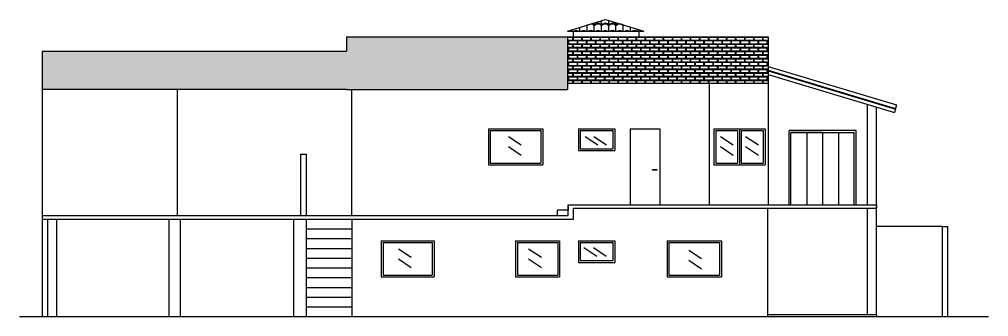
# Model space of a CAD drawing. Extents: x 130 to 509, y 87 to 225.
# Drawn here: x 411.3 to 438.11, y 96.64 to 104.87 of the extents above; entities that cross this region are included whole.
import ezdxf

# ---------------------------------------------------------------- set-up
doc = ezdxf.new("R2010")
doc.units = 0
doc.header["$LTSCALE"] = 7
for name, color, linetype in [('01', 7, 'CONTINUOUS'), ('02', 2, 'CONTINUOUS'), ('04', 4, 'CONTINUOUS'), ('05', 5, 'CONTINUOUS'), ('06', 6, 'CONTINUOUS'), ('30', 3, 'CONTINUOUS'), ('40', 4, 'CONTINUOUS'), ('50', 5, 'CONTINUOUS')]:
    doc.layers.add(name, color=color, linetype=linetype)
pattern_1 = [(0, (-0.02, -1.69114), (0, 0.2), [0.04, -0.16]), (0, (0.08, -1.65114), (0, 0.2), [0.04, -0.16]), (0, (0.08, -1.63114), (0, 0.2), [0.04, -0.16]), (90, (0, -1.69114), (-0.2, 1e-17), [0.2]), (45, (0, -1.69114), (2e-17, 0.2), [0.05656854, -0.22627417]), (45, (0.02, -1.69114), (2e-17, 0.2), [0.02828428, -0.25455843]), (135, (0, -1.69114), (-0.2, 2e-17), [0.05656854, -0.22627417]), (135, (0.18, -1.69114), (-0.2, 2e-17), [0.02828428, -0.25455843]), (26.565051, (0.04, -1.67114), (0.2, 2e-10), [0.04472, -0.402493595]), (153.434949, (-0.04, -1.67114), (-0.2, 2e-10), [0.04472, -0.402493595]), (26.565051, (0.04, -1.65114), (0.2, 2e-10), [0.04472, -0.402493595]), (153.434949, (-0.04, -1.65114), (-0.2, 2e-10), [0.04472, -0.402493595])]

msp = doc.modelspace()

# ---------------------------------------------------------------- hatches: boundary and pattern name
at = {"layer": '01'}
h = msp.add_hatch(dxfattribs=at)
h.set_pattern_fill('TELHADO', color=256, scale=0.2, style=0)
h.set_pattern_definition(pattern_1)
h.paths.add_polyline_path([(426.46, 104.551), (428.57, 104.551), (427.515, 104.874)])
h = msp.add_hatch(dxfattribs=at)
h.set_pattern_fill('TELHADO', color=256, scale=0.2, style=0)
h.set_pattern_definition(pattern_1)
h.paths.add_polyline_path([(420.35, 102.933), (426.46, 102.933), (426.46, 104.393), (420.35, 104.393), (420.35, 103.989), (411.93, 103.989), (411.93, 102.933)])
h = msp.add_hatch(dxfattribs=at)
h.set_pattern_fill('TIJOLO', color=256, scale=0.5, style=0)
h.set_pattern_definition([(0, (0, 0), (0.125, 0.1), [0.235, -0.015]), (0, (0, 0.085), (0.125, 0.1), [0.235, -0.015]), (90, (0, 0), (-0.125, 0.1), [0.085, -0.115]), (90, (-0.015, 0), (-0.125, 0.1), [0.085, -0.115])])
h.paths.add_polyline_path([(432.01, 103.103), (432.01, 104.393), (426.46, 104.393), (426.46, 103.103)])

# ---------------------------------------------------------------- linework, layer by layer
at = {"layer": '02'}
for p, q in [((434.443, 101.793), (432.591, 101.793)), ((432.591, 99.743), (432.591, 101.793)), ((432.641, 101.743), (434.393, 101.743)), ((433.517, 101.743), (432.641, 101.743)), ((432.641, 99.743), (432.641, 101.743)), ((433.079, 101.743), (433.079, 99.743)), ((433.517, 101.743), (433.517, 99.743)), ((433.955, 101.743), (433.955, 99.743)), ((434.393, 99.743), (434.393, 101.743)), ((434.443, 99.743), (434.443, 101.793)), ((436.83, 99.143), (435.006, 99.143))]:
    msp.add_line(p, q, dxfattribs=at)
at = {"layer": '04'}
for p, q in [((426.46, 104.551), (427.515, 104.874)), ((427.515, 104.874), (428.57, 104.551)), ((426.46, 104.551), (428.57, 104.551))]:
    msp.add_line(p, q, dxfattribs=at)
at = {"layer": '05'}
for p, q in [((420.35, 104.393), (420.35, 103.989)), ((426.46, 104.393), (426.46, 102.933)), ((411.93, 103.989), (420.35, 103.989)), ((420.35, 102.933), (411.93, 102.933)), ((420.35, 102.933), (426.46, 102.933)), ((412.33, 99.343), (412.33, 96.643)), ((418.88, 99.343), (418.88, 96.643)), ((419.23, 99.343), (419.23, 96.643))]:
    msp.add_line(p, q, dxfattribs=at)
at = {"layer": '06'}
for p, q in [((426.621, 104.551), (426.621, 104.393)), ((428.437, 104.551), (428.437, 104.393)), ((420.35, 104.393), (432.01, 104.393)), ((432.01, 104.393), (432.01, 103.103)), ((411.93, 103.989), (411.93, 99.443)), ((426.46, 103.103), (432.01, 103.103)), ((415.665, 102.933), (415.665, 99.443)), ((426.476, 99.443), (426.476, 99.743)), ((426.476, 99.743), (435.006, 99.743)), ((426.476, 99.743), (426.476, 99.593)), ((435.006, 99.743), (435.006, 99.643)), ((426.476, 99.593), (426.176, 99.593)), ((426.176, 99.593), (426.176, 99.443)), ((426.626, 99.343), (426.626, 99.643)), ((426.626, 99.643), (435.006, 99.643)), ((426.63, 99.643), (435.006, 99.643)), ((411.93, 99.443), (411.93, 96.643)), ((411.93, 99.443), (426.476, 99.443)), ((411.93, 99.343), (426.626, 99.343)), ((411.93, 99.343), (426.626, 99.343)), ((412.08, 99.343), (412.08, 96.643)), ((419.23, 99.343), (420.5, 99.343)), ((436.83, 96.643), (436.83, 99.143)), ((436.83, 99.143), (436.98, 99.143)), ((436.98, 96.643), (436.98, 99.143)), ((411.301, 96.643), (431.99, 96.643)), ((431.99, 96.643), (437.829, 96.643)), ((435.01, 96.643), (438.107, 96.643))]:
    msp.add_line(p, q, dxfattribs=at)
at = {"layer": '30'}
for p, q in [((434.756, 99.743), (434.756, 102.518)), ((435.006, 99.743), (435.006, 102.443)), ((435.006, 96.693), (435.006, 99.743)), ((434.756, 96.693), (434.756, 99.643))]:
    msp.add_line(p, q, dxfattribs=at)
at = {"layer": '40'}
for p, q in [((432.006, 103.448), (435.535, 102.389)), ((432.006, 103.343), (435.506, 102.293)), ((432.01, 103.343), (432.01, 99.743)), ((432.01, 103.103), (432.01, 99.743)), ((435.535, 102.389), (435.506, 102.293)), ((424.275, 101.843), (424.275, 100.843)), ((424.275, 101.843), (425.775, 101.843)), ((424.325, 101.793), (425.725, 101.793)), ((424.325, 101.793), (424.325, 100.893)), ((424.828, 101.633), (425.182, 101.397)), ((425.725, 101.793), (425.725, 100.893)), ((425.775, 101.843), (425.775, 100.843)), ((426.765, 101.843), (426.765, 101.243)), ((426.765, 101.843), (427.765, 101.843)), ((426.765, 101.843), (427.765, 101.843)), ((426.815, 101.793), (426.815, 101.293)), ((426.815, 101.793), (427.715, 101.793)), ((426.948, 101.633), (427.302, 101.397)), ((427.189, 101.633), (427.542, 101.397)), ((427.715, 101.793), (427.715, 101.293)), ((427.765, 101.843), (427.765, 101.243)), ((428.19, 101.843), (428.19, 99.743)), ((428.19, 101.843), (429.015, 101.843)), ((429.015, 101.843), (429.015, 99.743)), ((430.509, 101.843), (430.509, 100.843)), ((430.509, 101.843), (431.923, 101.843)), ((430.559, 101.793), (431.166, 101.793)), ((430.559, 101.793), (430.559, 100.893)), ((430.691, 101.633), (431.045, 101.397)), ((431.166, 101.793), (431.166, 100.893)), ((431.216, 101.843), (431.216, 100.843)), ((431.266, 101.793), (431.266, 100.893)), ((431.266, 101.793), (431.873, 101.793)), ((431.387, 101.633), (431.741, 101.397)), ((431.873, 101.793), (431.873, 100.893)), ((431.923, 101.843), (431.923, 100.843)), ((424.828, 101.352), (425.182, 101.117)), ((430.691, 101.352), (431.045, 101.117)), ((431.387, 101.352), (431.741, 101.117)), ((426.765, 101.243), (427.765, 101.243)), ((426.815, 101.293), (427.715, 101.293)), ((424.275, 100.843), (425.775, 100.843)), ((424.325, 100.893), (425.725, 100.893)), ((430.509, 100.843), (431.923, 100.843)), ((430.559, 100.893), (431.166, 100.893)), ((431.266, 100.893), (431.873, 100.893)), ((415.43, 99.343), (415.43, 96.643)), ((415.75, 99.343), (415.75, 96.643)), ((419.23, 99.073), (420.5, 99.073)), ((419.23, 98.803), (420.5, 98.803)), ((421.31, 98.743), (421.31, 97.743)), ((421.31, 98.743), (422.77, 98.743)), ((421.36, 98.693), (422.72, 98.693)), ((421.36, 98.693), (421.36, 97.793)), ((422.72, 98.693), (422.72, 97.793)), ((422.77, 98.743), (422.77, 97.743)), ((425.025, 98.743), (425.025, 97.743)), ((425.025, 98.743), (426.24, 98.743)), ((425.075, 98.693), (425.075, 97.793)), ((425.075, 98.693), (426.19, 98.693)), ((426.19, 98.693), (426.19, 97.793)), ((426.24, 98.743), (426.24, 97.743)), ((426.765, 98.743), (426.765, 98.143)), ((426.765, 98.743), (427.765, 98.743)), ((426.815, 98.693), (426.815, 98.193)), ((426.815, 98.693), (427.715, 98.693)), ((427.715, 98.693), (427.715, 98.193)), ((427.765, 98.743), (427.765, 98.143)), ((429.215, 98.743), (429.215, 97.743)), ((429.215, 98.743), (430.715, 98.743)), ((429.265, 98.693), (430.665, 98.693)), ((429.265, 98.693), (429.265, 97.793)), ((430.665, 98.693), (430.665, 97.793)), ((430.715, 98.743), (430.715, 97.743)), ((419.23, 98.533), (420.5, 98.533)), ((421.783, 98.524), (422.137, 98.288)), ((425.386, 98.524), (425.74, 98.288)), ((426.913, 98.556), (427.267, 98.32)), ((427.176, 98.556), (427.529, 98.32)), ((429.812, 98.485), (430.166, 98.249)), ((419.23, 98.263), (420.5, 98.263)), ((421.783, 98.244), (422.137, 98.008)), ((425.386, 98.244), (425.74, 98.008)), ((426.765, 98.143), (427.765, 98.143)), ((426.815, 98.193), (427.715, 98.193)), ((429.812, 98.204), (430.166, 97.969)), ((419.23, 97.993), (420.5, 97.993)), ((419.23, 97.723), (420.5, 97.723)), ((421.31, 97.743), (422.77, 97.743)), ((421.36, 97.793), (422.72, 97.793)), ((425.025, 97.743), (426.24, 97.743)), ((425.075, 97.793), (426.19, 97.793)), ((429.215, 97.743), (430.715, 97.743)), ((429.265, 97.793), (430.665, 97.793)), ((419.23, 97.453), (420.5, 97.453)), ((419.23, 97.183), (420.5, 97.183)), ((419.23, 96.913), (420.5, 96.913))]:
    msp.add_line(p, q, dxfattribs=at)
msp.add_lwpolyline([(428.815, 100.72), (428.928, 100.72), (428.928, 100.701), (428.815, 100.701)], close=True, dxfattribs=at)
at = {"layer": '50'}
for p, q in [((432.006, 103.572), (435.563, 102.505)), ((432.006, 103.468), (435.535, 102.409)), ((430.38, 103.103), (430.38, 99.743)), ((420.5, 99.443), (420.5, 102.933)), ((435.563, 102.505), (435.535, 102.409)), ((419.08, 101.143), (419.08, 99.443)), ((419.08, 101.143), (419.23, 101.143)), ((419.23, 101.143), (419.23, 99.443)), ((431.99, 99.643), (431.99, 96.643)), ((420.5, 99.343), (420.5, 96.643)), ((435.006, 96.693), (431.99, 96.693)), ((435.01, 96.693), (435.01, 96.643))]:
    msp.add_line(p, q, dxfattribs=at)

doc.saveas('drawing.dxf')
